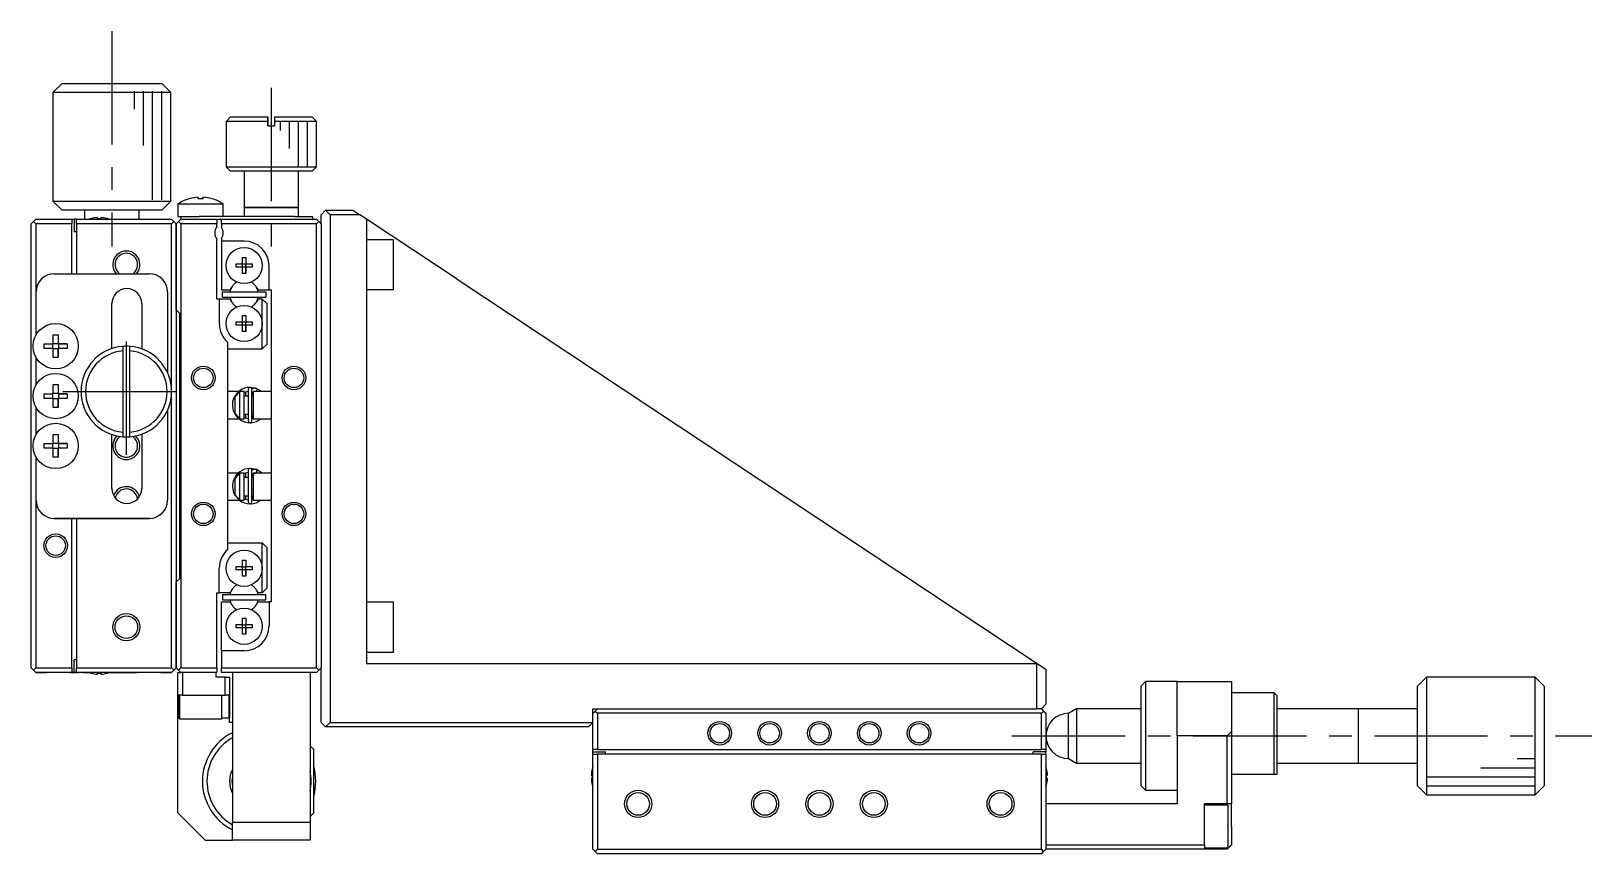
# Model space of a CAD drawing. Extents: x -323 to 349, y 90 to 610.
# Drawn here: x -322.8 to -150.6, y 324.2 to 415 of the extents above; entities that cross this region are included whole.
import ezdxf

# ---------------------------------------------------------------- set-up
doc = ezdxf.new("R2010")
doc.units = 0
doc.header["$LTSCALE"] = 10
doc.linetypes.add('CENTER', pattern=[2, 1.25, -0.25, 0.25, -0.25])
doc.layers.get('0').update_dxf_attribs({"linetype": 'CONTINUOUS'})
doc.layers.add('CENTER', color=1, linetype='CENTER')

msp = doc.modelspace()

# ---------------------------------------------------------------- linework, layer by layer
at = {"color": 7, "linetype": 'CONTINUOUS'}
for p, q in [((-319.427774, 409.235579), (-320.427774, 408.235579)), ((-313.868906, 408.235579), (-320.427774, 408.235579)), ((-320.427774, 408.235579), (-320.427774, 396.235579)), ((-319.427774, 409.235579), (-313.877963, 409.235579)), ((-313.877963, 409.235579), (-308.427774, 409.235579)), ((-307.427774, 408.235579), (-313.868906, 408.235579)), ((-307.427774, 408.235579), (-308.427774, 409.235579)), ((-307.427774, 396.235579), (-307.427774, 408.235579)), ((-300.827774, 405.535579), (-301.327774, 405.035579)), ((-296.727774, 405.035579), (-301.327774, 405.035579)), ((-301.327774, 405.035579), (-301.327774, 400.035579)), ((-300.827774, 405.535579), (-296.727774, 405.535579)), ((-296.727774, 405.535579), (-296.727774, 405.035579)), ((-296.727774, 405.035579), (-296.727774, 405.535579)), ((-296.727774, 404.535579), (-296.727774, 405.035579)), ((-296.727774, 405.035579), (-296.727774, 404.535579)), ((-295.927774, 405.535579), (-291.827774, 405.535579)), ((-295.927774, 405.035579), (-295.927774, 405.535579)), ((-291.327774, 405.035579), (-295.927774, 405.035579)), ((-295.927774, 404.535579), (-295.927774, 405.035579)), ((-291.327774, 405.035579), (-291.827774, 405.535579)), ((-291.327774, 400.035579), (-291.327774, 405.035579)), ((-296.727774, 404.535579), (-295.927774, 404.535579)), ((-301.327774, 400.035579), (-296.327774, 400.035579)), ((-301.327774, 400.035579), (-300.827774, 399.535579)), ((-296.327774, 400.035579), (-291.327774, 400.035579)), ((-291.827774, 399.535579), (-291.327774, 400.035579)), ((-296.327774, 399.535579), (-300.827774, 399.535579)), ((-299.327774, 399.535579), (-299.327774, 395.535579)), ((-291.827774, 399.535579), (-296.327774, 399.535579)), ((-293.327774, 395.535579), (-293.327774, 399.535579)), ((-320.427774, 396.235579), (-307.427774, 396.235579)), ((-320.427774, 396.235579), (-319.427774, 395.235579)), ((-308.427774, 395.235579), (-307.427774, 396.235579)), ((-305.386363, 396.49816), (-305.389707, 396.505015)), ((-304.387774, 396.49816), (-304.387774, 396.670532)), ((-303.867774, 396.49816), (-304.387774, 396.49816)), ((-303.867774, 396.670532), (-303.867774, 396.49816)), ((-302.865841, 396.505015), (-302.869184, 396.49816)), ((-316.927774, 395.235579), (-319.427774, 395.235579)), ((-308.427774, 395.235579), (-319.427774, 395.235579)), ((-313.977585, 395.235579), (-316.927774, 395.235579)), ((-310.927774, 395.235579), (-316.927774, 395.235579)), ((-316.927774, 395.235579), (-316.927774, 394.235579)), ((-310.927774, 395.235579), (-313.977585, 395.235579)), ((-308.427774, 395.235579), (-310.927774, 395.235579)), ((-310.927774, 394.235579), (-310.927774, 395.235579)), ((-306.627774, 395.927237), (-301.627774, 395.927237)), ((-306.627774, 395.927237), (-306.627774, 394.535579)), ((-306.627774, 394.535579), (-306.277774, 394.535579)), ((-306.277774, 394.235579), (-306.277774, 394.535579)), ((-306.277774, 394.535579), (-304.277774, 394.535579)), ((-303.052774, 394.535579), (-304.277774, 394.535579)), ((-293.777774, 394.535579), (-303.052774, 394.535579)), ((-301.627774, 394.535579), (-301.627774, 395.927237)), ((-296.327774, 395.535579), (-299.327774, 395.535579)), ((-299.327774, 395.535579), (-296.327774, 395.535579)), ((-299.327774, 395.535579), (-299.327774, 394.535579)), ((-293.327774, 395.535579), (-296.327774, 395.535579)), ((-296.327774, 395.535579), (-293.327774, 395.535579)), ((-293.777774, 394.535579), (-291.777774, 394.535579)), ((-293.327774, 394.535579), (-293.327774, 395.535579)), ((-291.777774, 394.535579), (-291.777774, 394.235579)), ((-290.327774, 395.235579), (-290.827774, 394.735579)), ((-290.827774, 393.735579), (-290.827774, 394.735579)), ((-289.827774, 394.735579), (-290.327774, 395.235579)), ((-290.327774, 395.235579), (-287.327774, 395.235579)), ((-286.572356, 394.735579), (-289.827774, 394.735579)), ((-289.827774, 394.735579), (-289.827774, 338.735579)), ((-287.327774, 395.235579), (-286.572356, 394.735579)), ((-285.827774, 394.242751), (-286.572356, 394.735579)), ((-322.827774, 393.735579), (-322.577774, 393.985579)), ((-322.827774, 344.735579), (-322.827774, 393.735579)), ((-322.577774, 393.985579), (-322.327774, 394.235579)), ((-322.327774, 393.735579), (-322.577774, 393.985579)), ((-322.327774, 394.235579), (-318.327774, 394.235579)), ((-322.327774, 393.735579), (-322.327774, 381.423014)), ((-318.327774, 393.735579), (-322.327774, 393.735579)), ((-318.327774, 394.235579), (-318.327774, 393.735579)), ((-318.327774, 394.235579), (-318.077774, 394.235579)), ((-318.327774, 388.235579), (-318.327774, 393.735579)), ((-318.077774, 394.235579), (-318.077774, 392.835579)), ((-317.827774, 394.235579), (-318.077774, 394.235579)), ((-317.827774, 392.835579), (-318.077774, 392.835579)), ((-317.827774, 394.235579), (-307.327774, 394.235579)), ((-317.827774, 393.735579), (-317.827774, 394.235579)), ((-307.327774, 393.735579), (-317.827774, 393.735579)), ((-317.827774, 393.735579), (-317.827774, 388.235579)), ((-316.214135, 394.305101), (-316.21639, 394.309723)), ((-315.507774, 394.305101), (-315.507774, 394.425438)), ((-315.147774, 394.305101), (-315.507774, 394.305101)), ((-315.147774, 394.425438), (-315.147774, 394.305101)), ((-314.439158, 394.309723), (-314.441412, 394.305101)), ((-307.327774, 394.235579), (-307.077774, 393.985579)), ((-307.077774, 393.985579), (-307.327774, 393.735579)), ((-307.327774, 375.235579), (-307.327774, 393.735579)), ((-307.077774, 393.985579), (-306.827774, 393.735579)), ((-306.577774, 393.985579), (-306.827774, 393.735579)), ((-306.827774, 384.235579), (-306.827774, 393.735579)), ((-306.827774, 393.735579), (-306.827774, 384.235579)), ((-306.577774, 393.985579), (-306.327774, 394.235579)), ((-306.327774, 393.735579), (-306.577774, 393.985579)), ((-306.327774, 394.235579), (-302.327774, 394.235579)), ((-306.327774, 393.735579), (-306.327774, 344.735579)), ((-302.327774, 393.735579), (-306.327774, 393.735579)), ((-302.327774, 394.235579), (-301.827774, 394.235579)), ((-302.327774, 394.235579), (-302.327774, 393.735579)), ((-302.327774, 393.397017), (-302.327774, 393.735579)), ((-301.827774, 394.235579), (-291.327774, 394.235579)), ((-301.827774, 393.735579), (-301.827774, 394.235579)), ((-291.327774, 393.735579), (-301.827774, 393.735579)), ((-301.827774, 393.735579), (-301.827774, 393.335579)), ((-291.327774, 394.235579), (-291.077774, 393.985579)), ((-291.077774, 393.985579), (-291.327774, 393.735579)), ((-291.327774, 344.735579), (-291.327774, 393.735579)), ((-290.827774, 393.735579), (-291.077774, 393.985579)), ((-290.827774, 393.735579), (-290.827774, 344.735579)), ((-285.827774, 394.242751), (-285.827774, 345.235579)), ((-275.827774, 387.623895), (-285.827774, 394.242751)), ((-302.327774, 385.435579), (-302.327774, 392.074142)), ((-301.827774, 392.135579), (-301.827774, 391.835579)), ((-299.327774, 391.835579), (-301.827774, 391.835579)), ((-301.827774, 391.835579), (-301.827774, 386.435579)), ((-282.827774, 391.985579), (-285.827774, 391.985579)), ((-282.827774, 386.485579), (-282.827774, 391.985579)), ((-300.214135, 389.315579), (-299.507774, 389.315579)), ((-300.214135, 388.955579), (-300.214135, 389.315579)), ((-299.507774, 390.021941), (-299.147774, 390.021941)), ((-299.507774, 389.315579), (-299.507774, 390.021941)), ((-299.497402, 389.305207), (-299.507774, 389.315579)), ((-299.497402, 388.965951), (-299.497402, 389.305207)), ((-299.497402, 389.305207), (-299.158146, 389.305207)), ((-299.158146, 389.305207), (-299.147774, 389.315579)), ((-299.158146, 389.305207), (-299.158146, 388.965951)), ((-299.147774, 390.021941), (-299.147774, 389.315579)), ((-299.147774, 390.021941), (-299.147774, 389.315579)), ((-299.147774, 389.315579), (-298.441412, 389.315579)), ((-298.441412, 389.315579), (-298.441412, 388.955579)), ((-320.277774, 388.235579), (-309.777774, 388.235579)), ((-299.507774, 388.955579), (-300.214135, 388.955579)), ((-299.497402, 388.965951), (-299.507774, 388.955579)), ((-299.507774, 388.249218), (-299.507774, 388.955579)), ((-299.147774, 388.249218), (-299.507774, 388.249218)), ((-299.158146, 388.965951), (-299.497402, 388.965951)), ((-299.158146, 388.965951), (-299.147774, 388.955579)), ((-299.147774, 388.955579), (-299.147774, 388.249218)), ((-298.441412, 388.955579), (-299.147774, 388.955579)), ((-299.147774, 388.249218), (-299.147774, 388.955579)), ((-296.577774, 386.435579), (-296.577774, 389.085579)), ((-275.827774, 387.623895), (-211.786014, 345.235579)), ((-322.277774, 381.511314), (-322.277774, 386.235579)), ((-307.777774, 386.235579), (-307.777774, 377.308621)), ((-301.827774, 386.435579), (-300.872186, 386.435579)), ((-301.727774, 385.635579), (-301.727774, 386.235579)), ((-301.727774, 386.235579), (-296.927774, 386.235579)), ((-300.872186, 386.435579), (-300.702589, 386.729329)), ((-297.952958, 386.729329), (-297.783362, 386.435579)), ((-297.783362, 386.435579), (-296.577774, 386.435579)), ((-296.927774, 386.235579), (-296.927774, 385.635579)), ((-296.577774, 386.435579), (-296.327774, 386.435579)), ((-296.327774, 386.435579), (-296.327774, 384.235579)), ((-285.827774, 386.485579), (-282.827774, 386.485579)), ((-313.927774, 379.972667), (-313.927774, 384.935579)), ((-310.627774, 384.935579), (-310.627774, 379.937707)), ((-306.827774, 384.235579), (-306.477774, 383.885579)), ((-306.827774, 384.235579), (-306.827774, 354.235579)), ((-302.077774, 385.435579), (-302.327774, 385.435579)), ((-302.077774, 385.435579), (-302.077774, 382.735579)), ((-300.872186, 385.435579), (-302.077774, 385.435579)), ((-301.727774, 385.635579), (-296.927774, 385.635579)), ((-300.702589, 385.141829), (-300.872186, 385.435579)), ((-297.783362, 385.435579), (-297.952958, 385.141829)), ((-297.327774, 385.435579), (-297.783362, 385.435579)), ((-297.327774, 382.735579), (-297.327774, 385.435579)), ((-297.327774, 385.435579), (-296.827774, 384.935579)), ((-296.827774, 384.935579), (-296.827774, 380.435579)), ((-296.327774, 384.235579), (-296.327774, 352.035579)), ((-306.477774, 383.885579), (-306.477774, 354.585579)), ((-300.214135, 382.915579), (-299.507774, 382.915579)), ((-300.214135, 382.555579), (-300.214135, 382.915579)), ((-299.507774, 382.555579), (-300.214135, 382.555579)), ((-299.507774, 383.621941), (-299.147774, 383.621941)), ((-299.507774, 382.915579), (-299.507774, 383.621941)), ((-299.497402, 382.905207), (-299.507774, 382.915579)), ((-299.497402, 382.565951), (-299.507774, 382.555579)), ((-299.507774, 381.849218), (-299.507774, 382.555579)), ((-299.497402, 382.565951), (-299.497402, 382.905207)), ((-299.497402, 382.905207), (-299.158146, 382.905207)), ((-299.158146, 382.565951), (-299.497402, 382.565951)), ((-299.158146, 382.905207), (-299.147774, 382.915579)), ((-299.158146, 382.905207), (-299.158146, 382.565951)), ((-299.158146, 382.565951), (-299.147774, 382.555579)), ((-299.147774, 383.621941), (-299.147774, 382.915579)), ((-299.147774, 383.621941), (-299.147774, 382.915579)), ((-299.147774, 382.915579), (-298.441412, 382.915579)), ((-299.147774, 382.555579), (-299.147774, 381.849218)), ((-298.441412, 382.555579), (-299.147774, 382.555579)), ((-299.147774, 381.849218), (-299.147774, 382.555579)), ((-298.441412, 382.915579), (-298.441412, 382.555579)), ((-297.327774, 379.935579), (-297.327774, 382.735579)), ((-320.387774, 381.494169), (-319.867774, 381.494169)), ((-320.387774, 380.495579), (-320.387774, 381.494169)), ((-319.867774, 381.494169), (-319.867774, 380.495579)), ((-319.867774, 381.494169), (-319.867774, 380.536954)), ((-299.147774, 381.849218), (-299.507774, 381.849218)), ((-322.327774, 379.048145), (-322.327774, 375.923014)), ((-322.277774, 376.011314), (-322.277774, 378.959844)), ((-321.386363, 380.495579), (-320.387774, 380.495579)), ((-321.386363, 379.975579), (-321.386363, 380.495579)), ((-321.386363, 380.495579), (-320.429149, 380.495579)), ((-320.387774, 379.975579), (-321.386363, 379.975579)), ((-320.429149, 380.495579), (-320.387774, 380.495579)), ((-320.429149, 379.975579), (-320.429149, 380.495579)), ((-320.387774, 380.536954), (-319.867774, 380.536954)), ((-320.387774, 378.97699), (-320.387774, 379.975579)), ((-319.867774, 379.934204), (-320.387774, 379.934204)), ((-319.867774, 378.97699), (-320.387774, 378.97699)), ((-319.867774, 380.536954), (-319.867774, 380.495579)), ((-319.867774, 380.495579), (-318.869184, 380.495579)), ((-319.867774, 380.495579), (-319.826399, 380.495579)), ((-319.867774, 379.975579), (-319.867774, 378.97699)), ((-318.869184, 379.975579), (-319.867774, 379.975579)), ((-319.867774, 379.975579), (-319.867774, 379.934204)), ((-319.867774, 378.97699), (-319.867774, 379.934204)), ((-318.869184, 380.495579), (-319.826399, 380.495579)), ((-319.826399, 380.495579), (-319.826399, 379.975579)), ((-318.869184, 380.495579), (-318.869184, 379.975579)), ((-312.727774, 380.219554), (-312.727774, 379.717766)), ((-312.727774, 379.717766), (-312.727774, 370.753392)), ((-311.927774, 379.717766), (-311.927774, 380.219554)), ((-311.927774, 370.251605), (-311.927774, 380.219554)), ((-311.927774, 370.753392), (-311.927774, 379.717766)), ((-301.127774, 357.814642), (-301.127774, 380.656517)), ((-301.127774, 379.935579), (-297.327774, 379.935579)), ((-296.827774, 380.435579), (-297.327774, 379.935579)), ((-320.387774, 375.994169), (-319.867774, 375.994169)), ((-320.387774, 374.995579), (-320.387774, 375.994169)), ((-319.867774, 375.994169), (-319.867774, 374.995579)), ((-319.867774, 375.994169), (-319.867774, 375.036954)), ((-297.960626, 375.556715), (-298.648288, 375.692306)), ((-298.476305, 375.525464), (-298.478063, 375.524628)), ((-298.444715, 375.539481), (-298.476305, 375.525464)), ((-298.412478, 375.5519), (-298.444715, 375.539481)), ((-298.379673, 375.562692), (-298.412478, 375.5519)), ((-298.346379, 375.571831), (-298.379673, 375.562692)), ((-298.312678, 375.579294), (-298.346379, 375.571831)), ((-298.278654, 375.585064), (-298.312678, 375.579294)), ((-298.244388, 375.589127), (-298.278654, 375.585064)), ((-298.209965, 375.591473), (-298.244388, 375.589127)), ((-298.175468, 375.592096), (-298.209965, 375.591473)), ((-298.140983, 375.590995), (-298.175468, 375.592096)), ((-298.106593, 375.588172), (-298.140983, 375.590995)), ((-298.072382, 375.583633), (-298.106593, 375.588172)), ((-298.038435, 375.577389), (-298.072382, 375.583633)), ((-298.004833, 375.569455), (-298.038435, 375.577389)), ((-297.971661, 375.559849), (-298.004833, 375.569455)), ((-297.899946, 375.531668), (-298.003968, 375.235561)), ((-297.939, 375.548596), (-297.971661, 375.559849)), ((-297.908609, 375.536442), (-297.939, 375.548596)), ((-297.909942, 375.536724), (-297.90795, 375.536068)), ((-297.421975, 375.235614), (-297.90905, 375.535591)), ((-297.907004, 375.507835), (-297.908692, 375.499365)), ((-297.90795, 375.536068), (-297.906471, 375.534223)), ((-297.905837, 375.515299), (-297.907004, 375.507835)), ((-297.906471, 375.534223), (-297.905516, 375.5312)), ((-297.905198, 375.521707), (-297.905837, 375.515299)), ((-297.905516, 375.5312), (-297.905091, 375.527019)), ((-297.905091, 375.527019), (-297.905198, 375.521707)), ((-321.386363, 374.995579), (-320.387774, 374.995579)), ((-321.386363, 374.475579), (-321.386363, 374.995579)), ((-321.386363, 374.995579), (-320.429149, 374.995579)), ((-320.387774, 374.475579), (-321.386363, 374.475579)), ((-320.429149, 374.995579), (-320.387774, 374.995579)), ((-320.429149, 374.475579), (-320.429149, 374.995579)), ((-320.387774, 375.036954), (-319.867774, 375.036954)), ((-320.387774, 373.47699), (-320.387774, 374.475579)), ((-319.867774, 374.434204), (-320.387774, 374.434204)), ((-319.867774, 375.036954), (-319.867774, 374.995579)), ((-319.867774, 374.995579), (-318.869184, 374.995579)), ((-319.867774, 374.995579), (-319.826399, 374.995579)), ((-319.867774, 374.475579), (-319.867774, 373.47699)), ((-318.869184, 374.475579), (-319.867774, 374.475579)), ((-319.867774, 374.475579), (-319.867774, 374.434204)), ((-319.867774, 373.47699), (-319.867774, 374.434204)), ((-318.869184, 374.995579), (-319.826399, 374.995579)), ((-319.826399, 374.995579), (-319.826399, 374.475579)), ((-318.869184, 374.995579), (-318.869184, 374.475579)), ((-307.327774, 344.735579), (-307.327774, 375.235579)), ((-299.929398, 375.235579), (-301.127774, 375.235579)), ((-300.327774, 374.652094), (-299.827774, 375.181263)), ((-300.327774, 372.819064), (-300.327774, 374.652094)), ((-299.92824, 375.235579), (-299.928404, 375.235579)), ((-299.827774, 375.235579), (-299.827774, 375.181263)), ((-299.327774, 375.235579), (-299.827774, 375.235579)), ((-299.827774, 375.181263), (-299.827774, 372.289896)), ((-299.327784, 375.150505), (-298.875651, 375.281607)), ((-299.327774, 372.235579), (-299.327774, 375.235579)), ((-298.875623, 374.735579), (-299.327774, 374.735579)), ((-299.127774, 374.735579), (-299.127774, 375.235579)), ((-298.875623, 375.493626), (-298.875623, 371.993626)), ((-298.475623, 371.993626), (-298.475623, 375.493626)), ((-298.475623, 374.892015), (-298.327806, 375.151941)), ((-298.327774, 374.735579), (-298.475623, 374.735579)), ((-298.327774, 375.235579), (-298.327774, 372.235579)), ((-296.327774, 375.235579), (-298.327774, 375.235579)), ((-298.008173, 375.247403), (-298.014498, 375.235579)), ((-298.001712, 375.259909), (-298.008173, 375.247403)), ((-297.995157, 375.273015), (-298.001712, 375.259909)), ((-297.988551, 375.286636), (-297.995157, 375.273015)), ((-297.981936, 375.300685), (-297.988551, 375.286636)), ((-297.975356, 375.31507), (-297.981936, 375.300685)), ((-297.968853, 375.329698), (-297.975356, 375.31507)), ((-297.962469, 375.344474), (-297.968853, 375.329698)), ((-297.956246, 375.359303), (-297.962469, 375.344474)), ((-297.950224, 375.374087), (-297.956246, 375.359303)), ((-297.944441, 375.388732), (-297.950224, 375.374087)), ((-297.938937, 375.403143), (-297.944441, 375.388732)), ((-297.933745, 375.417226), (-297.938937, 375.403143)), ((-297.9289, 375.430889), (-297.933745, 375.417226)), ((-297.924434, 375.444044), (-297.9289, 375.430889)), ((-297.920374, 375.456607), (-297.924434, 375.444044)), ((-297.916748, 375.468495), (-297.920374, 375.456607)), ((-297.913579, 375.479631), (-297.916748, 375.468495)), ((-297.910888, 375.489943), (-297.913579, 375.479631)), ((-297.908692, 375.499365), (-297.910888, 375.489943)), ((-322.327774, 373.548145), (-322.327774, 370.423014)), ((-322.277774, 370.511314), (-322.277774, 373.459844)), ((-319.867774, 373.47699), (-320.387774, 373.47699)), ((-307.777774, 373.162538), (-307.777774, 363.235579)), ((-301.127774, 372.235579), (-299.910252, 372.235579)), ((-299.827774, 372.289896), (-300.327774, 372.819064)), ((-299.90979, 372.235579), (-299.909684, 372.235579)), ((-299.909156, 372.235579), (-299.909036, 372.235579)), ((-299.827774, 372.289896), (-299.827774, 372.235579)), ((-299.827774, 372.235579), (-299.327774, 372.235579)), ((-298.875625, 372.205945), (-299.327842, 372.336477)), ((-299.327774, 372.735579), (-298.875623, 372.735579)), ((-299.127774, 372.260103), (-299.127774, 372.735579)), ((-298.475623, 372.735579), (-298.327774, 372.735579)), ((-298.327813, 372.335315), (-298.475623, 372.595237)), ((-298.327564, 372.232395), (-298.475621, 372.205627)), ((-298.327774, 372.235579), (-296.327774, 372.235579)), ((-298.314539, 372.235471), (-298.327564, 372.232395)), ((-320.387774, 370.494169), (-319.867774, 370.494169)), ((-320.387774, 369.495579), (-320.387774, 370.494169)), ((-319.867774, 370.494169), (-319.867774, 369.495579)), ((-319.867774, 370.494169), (-319.867774, 369.536954)), ((-313.927774, 364.535579), (-313.927774, 370.498492)), ((-312.727774, 370.753392), (-312.727774, 370.251605)), ((-311.927774, 370.251605), (-311.927774, 370.753392)), ((-310.627774, 370.533452), (-310.627774, 364.535579)), ((-298.653647, 371.794853), (-298.552858, 371.798492)), ((-297.967567, 371.928713), (-297.96643, 371.929082)), ((-297.96643, 371.929082), (-297.965408, 371.929416)), ((-297.965408, 371.929416), (-297.964123, 371.929838)), ((-297.964123, 371.929838), (-297.962453, 371.930391)), ((-297.962453, 371.930391), (-297.960841, 371.930929)), ((-297.960841, 371.930929), (-297.957626, 371.932015)), ((-297.957626, 371.932015), (-297.955812, 371.932635)), ((-297.955812, 371.932635), (-297.952244, 371.933872)), ((-297.952244, 371.933872), (-297.908609, 371.95081)), ((-297.909942, 371.950528), (-297.910249, 371.95126)), ((-297.908609, 371.95081), (-297.909942, 371.950528)), ((-297.908852, 371.951746), (-297.855922, 371.975348)), ((-321.386363, 369.495579), (-320.387774, 369.495579)), ((-321.386363, 368.975579), (-321.386363, 369.495579)), ((-321.386363, 369.495579), (-320.429149, 369.495579)), ((-320.387774, 368.975579), (-321.386363, 368.975579)), ((-320.429149, 369.495579), (-320.387774, 369.495579)), ((-320.429149, 368.975579), (-320.429149, 369.495579)), ((-320.387774, 369.536954), (-319.867774, 369.536954)), ((-320.387774, 367.97699), (-320.387774, 368.975579)), ((-319.867774, 368.934204), (-320.387774, 368.934204)), ((-319.867774, 369.536954), (-319.867774, 369.495579)), ((-319.867774, 369.495579), (-318.869184, 369.495579)), ((-319.867774, 369.495579), (-319.826399, 369.495579)), ((-319.867774, 368.975579), (-319.867774, 367.97699)), ((-318.869184, 368.975579), (-319.867774, 368.975579)), ((-319.867774, 368.975579), (-319.867774, 368.934204)), ((-319.867774, 367.97699), (-319.867774, 368.934204)), ((-318.869184, 369.495579), (-319.826399, 369.495579)), ((-319.826399, 369.495579), (-319.826399, 368.975579)), ((-318.869184, 369.495579), (-318.869184, 368.975579)), ((-322.327774, 368.048145), (-322.327774, 344.735579)), ((-322.277774, 363.235579), (-322.277774, 367.959844)), ((-319.867774, 367.97699), (-320.387774, 367.97699)), ((-299.98496, 366.235579), (-301.127774, 366.235579)), ((-300.327774, 365.652094), (-299.827774, 366.181263)), ((-300.327774, 363.819064), (-300.327774, 365.652094)), ((-299.984148, 366.235579), (-299.984322, 366.235579)), ((-299.983767, 366.235579), (-299.983871, 366.235579)), ((-299.827774, 366.235579), (-299.827774, 366.181263)), ((-299.327774, 366.235579), (-299.827774, 366.235579)), ((-299.827774, 366.181263), (-299.827774, 363.289896)), ((-299.327896, 366.203479), (-298.864912, 366.33965)), ((-299.327774, 363.235579), (-299.327774, 366.235579)), ((-298.864884, 365.735579), (-299.327774, 365.735579)), ((-299.127774, 366.235579), (-299.253786, 366.235579)), ((-299.127774, 365.735579), (-299.127774, 366.235579)), ((-298.864884, 366.551668), (-298.864884, 363.051668)), ((-297.896006, 366.592624), (-298.637549, 366.750349)), ((-298.465566, 366.583507), (-298.467324, 366.58267)), ((-298.433976, 366.597523), (-298.465566, 366.583507)), ((-298.464884, 363.051668), (-298.464884, 366.551668)), ((-298.464884, 365.950057), (-298.327819, 366.203364)), ((-298.327774, 365.735579), (-298.464884, 365.735579)), ((-298.401739, 366.609943), (-298.433976, 366.597523)), ((-298.368933, 366.620735), (-298.401739, 366.609943)), ((-298.335639, 366.629873), (-298.368933, 366.620735)), ((-298.301939, 366.637337), (-298.335639, 366.629873)), ((-298.327774, 366.235579), (-298.327774, 363.235579)), ((-296.327774, 366.235579), (-298.327774, 366.235579)), ((-298.267914, 366.643107), (-298.301939, 366.637337)), ((-298.233649, 366.64717), (-298.267914, 366.643107)), ((-298.260122, 366.235669), (-298.078755, 366.235611)), ((-298.199226, 366.649516), (-298.233649, 366.64717)), ((-298.164729, 366.650139), (-298.199226, 366.649516)), ((-298.130244, 366.649038), (-298.164729, 366.650139)), ((-298.095854, 366.646214), (-298.130244, 366.649038)), ((-298.061643, 366.641675), (-298.095854, 366.646214)), ((-298.027695, 366.635431), (-298.061643, 366.641675)), ((-298.036903, 366.240607), (-298.04108, 366.235579)), ((-298.032356, 366.246677), (-298.036903, 366.240607)), ((-298.027465, 366.253754), (-298.032356, 366.246677)), ((-297.889207, 366.589711), (-298.029054, 366.235559)), ((-297.994094, 366.627497), (-298.027695, 366.635431)), ((-298.022262, 366.261793), (-298.027465, 366.253754)), ((-298.016778, 366.270745), (-298.022262, 366.261793)), ((-298.011047, 366.280556), (-298.016778, 366.270745)), ((-298.005104, 366.291164), (-298.011047, 366.280556)), ((-297.998985, 366.302506), (-298.005104, 366.291164)), ((-297.992729, 366.31451), (-297.998985, 366.302506)), ((-297.960922, 366.617892), (-297.994094, 366.627497)), ((-297.986373, 366.327105), (-297.992729, 366.31451)), ((-297.979956, 366.340211), (-297.986373, 366.327105)), ((-297.973519, 366.35375), (-297.979956, 366.340211)), ((-297.967099, 366.367638), (-297.973519, 366.35375)), ((-297.960737, 366.381789), (-297.967099, 366.367638)), ((-297.928261, 366.606639), (-297.960922, 366.617892)), ((-297.954473, 366.396117), (-297.960737, 366.381789)), ((-297.948343, 366.410533), (-297.954473, 366.396117)), ((-297.942386, 366.42495), (-297.948343, 366.410533)), ((-297.936639, 366.439279), (-297.942386, 366.42495)), ((-297.931136, 366.453432), (-297.936639, 366.439279)), ((-297.925911, 366.467322), (-297.931136, 366.453432)), ((-297.89787, 366.594485), (-297.928261, 366.606639)), ((-297.920998, 366.480864), (-297.925911, 366.467322)), ((-297.916424, 366.493975), (-297.920998, 366.480864)), ((-297.91222, 366.506574), (-297.916424, 366.493975)), ((-297.90841, 366.518583), (-297.91222, 366.506574)), ((-297.905018, 366.529931), (-297.90841, 366.518583)), ((-297.902065, 366.540545), (-297.905018, 366.529931)), ((-297.899568, 366.550363), (-297.902065, 366.540545)), ((-297.897544, 366.559322), (-297.899568, 366.550363)), ((-297.899203, 366.594766), (-297.897258, 366.594144)), ((-297.345182, 366.23563), (-297.898311, 366.593633)), ((-297.896004, 366.567369), (-297.897544, 366.559322)), ((-297.897258, 366.594144), (-297.895798, 366.592395)), ((-297.894959, 366.574454), (-297.896004, 366.567369)), ((-297.895798, 366.592395), (-297.894835, 366.589531)), ((-297.894413, 366.580533), (-297.894959, 366.574454)), ((-297.894835, 366.589531), (-297.894372, 366.585569)), ((-297.894372, 366.585569), (-297.894413, 366.580533)), ((-300.343905, 363.812169), (-299.82377, 363.235072)), ((-299.827774, 363.289896), (-300.327774, 363.819064)), ((-299.327774, 363.735579), (-298.864884, 363.735579)), ((-299.127774, 363.321584), (-299.127774, 363.735579)), ((-298.464884, 363.735579), (-298.327774, 363.735579)), ((-298.327801, 363.399961), (-298.464884, 363.653279)), ((-301.127774, 363.235579), (-299.827774, 363.235579)), ((-299.827774, 363.289896), (-299.827774, 363.235579)), ((-299.827774, 363.235579), (-299.327774, 363.235579)), ((-298.864886, 363.263988), (-299.327826, 363.399545)), ((-298.642907, 362.852896), (-298.542119, 362.856534)), ((-298.327694, 363.287961), (-298.464882, 363.26367)), ((-298.327774, 363.235579), (-296.327774, 363.235579)), ((-297.956828, 362.986756), (-297.955691, 362.987125)), ((-297.955691, 362.987125), (-297.954669, 362.987459)), ((-297.954669, 362.987459), (-297.953384, 362.987881)), ((-297.953384, 362.987881), (-297.951714, 362.988433)), ((-297.951714, 362.988433), (-297.950101, 362.988971)), ((-297.950101, 362.988971), (-297.946887, 362.990057)), ((-297.946887, 362.990057), (-297.945073, 362.990678)), ((-297.945073, 362.990678), (-297.941505, 362.991915)), ((-297.941505, 362.991915), (-297.89787, 363.008852)), ((-297.899203, 363.008571), (-297.89951, 363.009302)), ((-297.89787, 363.008852), (-297.899203, 363.008571)), ((-297.898112, 363.009788), (-297.845182, 363.033391)), ((-309.777774, 361.235579), (-320.277774, 361.235579)), ((-320.277774, 361.235579), (-318.327774, 361.235579)), ((-318.327774, 361.235579), (-317.827774, 361.235579)), ((-318.327774, 344.735579), (-318.327774, 361.235579)), ((-317.827774, 361.235579), (-309.777774, 361.235579)), ((-317.827774, 361.235579), (-317.827774, 344.735579)), ((-301.127774, 358.535579), (-297.327774, 358.535579)), ((-297.327774, 355.735579), (-297.327774, 358.535579)), ((-297.327774, 358.535579), (-296.827774, 358.035579)), ((-299.507774, 356.621941), (-299.147774, 356.621941)), ((-299.507774, 355.915579), (-299.507774, 356.621941)), ((-299.147774, 356.621941), (-299.147774, 355.915579)), ((-299.147774, 356.621941), (-299.147774, 355.915579)), ((-296.827774, 358.035579), (-296.827774, 353.535579)), ((-302.077774, 353.035579), (-302.077774, 355.735579)), ((-300.214135, 355.915579), (-299.507774, 355.915579)), ((-300.214135, 355.555579), (-300.214135, 355.915579)), ((-299.507774, 355.555579), (-300.214135, 355.555579)), ((-299.497402, 355.905207), (-299.507774, 355.915579)), ((-299.497402, 355.565951), (-299.507774, 355.555579)), ((-299.507774, 354.849218), (-299.507774, 355.555579)), ((-299.147774, 354.849218), (-299.507774, 354.849218)), ((-299.497402, 355.565951), (-299.497402, 355.905207)), ((-299.497402, 355.905207), (-299.158146, 355.905207)), ((-299.158146, 355.565951), (-299.497402, 355.565951)), ((-299.158146, 355.905207), (-299.147774, 355.915579)), ((-299.158146, 355.905207), (-299.158146, 355.565951)), ((-299.158146, 355.565951), (-299.147774, 355.555579)), ((-299.147774, 355.915579), (-298.441412, 355.915579)), ((-299.147774, 355.555579), (-299.147774, 354.849218)), ((-298.441412, 355.555579), (-299.147774, 355.555579)), ((-299.147774, 354.849218), (-299.147774, 355.555579)), ((-298.441412, 355.915579), (-298.441412, 355.555579)), ((-297.327774, 353.035579), (-297.327774, 355.735579)), ((-306.477774, 354.585579), (-306.827774, 354.235579)), ((-306.827774, 344.735579), (-306.827774, 354.235579)), ((-306.827774, 354.235579), (-306.827774, 344.735579)), ((-300.702589, 353.329329), (-300.872186, 353.035579)), ((-297.783362, 353.035579), (-297.952958, 353.329329)), ((-296.827774, 353.535579), (-297.327774, 353.035579)), ((-302.327774, 353.035579), (-302.077774, 353.035579)), ((-302.327774, 344.735579), (-302.327774, 353.035579)), ((-300.872186, 353.035579), (-302.077774, 353.035579)), ((-301.827774, 352.035579), (-300.872186, 352.035579)), ((-301.827774, 346.635579), (-301.827774, 352.035579)), ((-301.727774, 352.835579), (-296.927774, 352.835579)), ((-301.727774, 352.835579), (-301.727774, 352.235579)), ((-301.727774, 352.235579), (-296.927774, 352.235579)), ((-300.872186, 352.035579), (-300.702589, 351.741829)), ((-297.952958, 351.741829), (-297.783362, 352.035579)), ((-297.327774, 353.035579), (-297.783362, 353.035579)), ((-297.783362, 352.035579), (-296.577774, 352.035579)), ((-296.927774, 352.235579), (-296.927774, 352.835579)), ((-296.577774, 352.035579), (-296.577774, 349.385579)), ((-296.327774, 352.035579), (-296.577774, 352.035579)), ((-282.827774, 351.985579), (-285.827774, 351.985579)), ((-282.827774, 346.485579), (-282.827774, 351.985579)), ((-299.507774, 350.221941), (-299.147774, 350.221941)), ((-299.507774, 349.515579), (-299.507774, 350.221941)), ((-299.147774, 350.221941), (-299.147774, 349.515579)), ((-299.147774, 350.221941), (-299.147774, 349.515579)), ((-300.214135, 349.515579), (-299.507774, 349.515579)), ((-300.214135, 349.155579), (-300.214135, 349.515579)), ((-299.507774, 349.155579), (-300.214135, 349.155579)), ((-299.497402, 349.505207), (-299.507774, 349.515579)), ((-299.497402, 349.165951), (-299.507774, 349.155579)), ((-299.507774, 348.449218), (-299.507774, 349.155579)), ((-299.147774, 348.449218), (-299.507774, 348.449218)), ((-299.497402, 349.165951), (-299.497402, 349.505207)), ((-299.497402, 349.505207), (-299.158146, 349.505207)), ((-299.158146, 349.165951), (-299.497402, 349.165951)), ((-299.158146, 349.505207), (-299.147774, 349.515579)), ((-299.158146, 349.505207), (-299.158146, 349.165951)), ((-299.158146, 349.165951), (-299.147774, 349.155579)), ((-299.147774, 349.515579), (-298.441412, 349.515579)), ((-299.147774, 349.155579), (-299.147774, 348.449218)), ((-298.441412, 349.155579), (-299.147774, 349.155579)), ((-299.147774, 348.449218), (-299.147774, 349.155579)), ((-298.441412, 349.515579), (-298.441412, 349.155579)), ((-301.827774, 346.635579), (-301.827774, 344.735579)), ((-299.327774, 346.635579), (-301.827774, 346.635579)), ((-285.827774, 346.485579), (-282.827774, 346.485579)), ((-322.577774, 344.485579), (-322.827774, 344.735579)), ((-322.827774, 344.735579), (-322.577774, 344.485579)), ((-322.477774, 344.385579), (-322.827774, 344.735579)), ((-322.827774, 344.735579), (-322.477774, 344.385579)), ((-322.577774, 344.485579), (-322.327774, 344.735579)), ((-322.327774, 344.735579), (-318.327774, 344.735579)), ((-318.327774, 344.735579), (-318.327774, 344.235579)), ((-317.827774, 345.635579), (-318.077774, 345.635579)), ((-318.077774, 344.235579), (-318.077774, 345.635579)), ((-317.827774, 345.635579), (-318.077774, 345.635579)), ((-317.827774, 344.735579), (-307.327774, 344.735579)), ((-317.827774, 344.235579), (-317.827774, 344.735579)), ((-307.327774, 344.735579), (-307.077774, 344.485579)), ((-306.827774, 344.735579), (-307.077774, 344.485579)), ((-306.827774, 344.735579), (-307.077774, 344.485579)), ((-306.827774, 344.735579), (-306.577774, 344.485579)), ((-306.577774, 344.485579), (-306.327774, 344.735579)), ((-306.327774, 344.735579), (-302.327774, 344.735579)), ((-302.327774, 344.735579), (-302.327774, 344.235579)), ((-301.827774, 344.735579), (-291.327774, 344.735579)), ((-301.827774, 344.235579), (-301.827774, 344.735579)), ((-291.327774, 344.735579), (-291.077774, 344.485579)), ((-290.827774, 344.735579), (-291.077774, 344.485579)), ((-290.827774, 338.735579), (-290.827774, 344.735579)), ((-285.827774, 345.235579), (-257.077774, 345.235579)), ((-257.077774, 345.235579), (-254.577774, 345.235579)), ((-254.577774, 345.235579), (-217.077774, 345.235579)), ((-217.077774, 345.235579), (-214.577774, 345.235579)), ((-214.577774, 345.235579), (-211.827774, 345.235579)), ((-211.827774, 340.235579), (-211.827774, 345.235579)), ((-211.827774, 345.235579), (-211.786014, 345.235579)), ((-211.786014, 345.235579), (-210.827774, 344.601334)), ((-210.827774, 344.601334), (-210.827774, 340.735579)), ((-322.327774, 344.235579), (-322.577774, 344.485579)), ((-322.577774, 344.485579), (-322.327774, 344.235579)), ((-318.327774, 344.235579), (-322.327774, 344.235579)), ((-322.327774, 344.235579), (-321.127769, 344.235579)), ((-318.577774, 344.235579), (-318.327774, 344.235579)), ((-318.577774, 344.235579), (-318.327774, 344.235579)), ((-318.527779, 344.235579), (-318.327774, 344.235579)), ((-318.077774, 344.235579), (-318.327774, 344.235579)), ((-318.327774, 344.235579), (-318.077774, 344.235579)), ((-317.827774, 344.235579), (-318.077774, 344.235579)), ((-318.077774, 344.235579), (-317.827774, 344.235579)), ((-307.327774, 344.235579), (-317.827774, 344.235579)), ((-315.327774, 344.235579), (-317.827774, 344.235579)), ((-317.827774, 344.235579), (-317.627774, 344.235579)), ((-317.827774, 344.235579), (-317.627774, 344.235579)), ((-316.441327, 344.235579), (-317.127774, 344.235579)), ((-317.127774, 344.235579), (-316.441327, 344.235579)), ((-316.21639, 344.161435), (-316.214135, 344.166058)), ((-316.21639, 344.161435), (-316.214135, 344.166058)), ((-315.507774, 344.166058), (-315.147774, 344.166058)), ((-315.507774, 344.04572), (-315.507774, 344.166058)), ((-312.577774, 344.235579), (-315.327774, 344.235579)), ((-315.147774, 344.166058), (-315.147774, 344.04572)), ((-314.441412, 344.166058), (-314.439158, 344.161435)), ((-314.441412, 344.166058), (-314.439158, 344.161435)), ((-314.214221, 344.235579), (-312.577774, 344.235579)), ((-314.214221, 344.235579), (-312.577774, 344.235579)), ((-312.327774, 344.235579), (-312.577774, 344.235579)), ((-312.577774, 344.235579), (-312.327774, 344.235579)), ((-312.577774, 344.235579), (-311.127769, 344.235579)), ((-308.527779, 344.235579), (-307.327774, 344.235579)), ((-307.077774, 344.485579), (-307.327774, 344.235579)), ((-307.327774, 344.235579), (-307.077774, 344.485579)), ((-306.627774, 341.735579), (-306.627774, 344.235579)), ((-306.627774, 344.235579), (-306.327774, 344.235579)), ((-306.327774, 344.235579), (-306.577774, 344.485579)), ((-302.327774, 344.235579), (-306.327774, 344.235579)), ((-306.127774, 344.235579), (-306.127774, 341.735579)), ((-302.427774, 343.735579), (-302.427774, 344.235579)), ((-301.427774, 343.735579), (-302.427774, 343.735579)), ((-291.327774, 344.235579), (-301.827774, 344.235579)), ((-301.427774, 341.735579), (-301.427774, 343.735579)), ((-301.427774, 343.735579), (-300.927774, 343.735579)), ((-300.927774, 343.735579), (-300.927774, 341.735579)), ((-300.627774, 344.235579), (-300.627774, 327.735579)), ((-292.027774, 344.235579), (-292.027774, 327.735579)), ((-291.077774, 344.485579), (-291.327774, 344.235579)), ((-199.827774, 343.235579), (-200.327774, 342.735579)), ((-199.827774, 343.235579), (-199.827774, 331.235579)), ((-196.327774, 343.235579), (-199.827774, 343.235579)), ((-196.327774, 337.235579), (-196.327774, 343.235579)), ((-196.327774, 343.235579), (-190.327774, 343.235579)), ((-190.327774, 343.235579), (-190.327774, 337.735579)), ((-168.827774, 343.735579), (-169.827774, 342.735579)), ((-168.827774, 343.735579), (-168.827774, 337.176712)), ((-156.827774, 343.735579), (-168.827774, 343.735579)), ((-156.827774, 330.735579), (-156.827774, 343.735579)), ((-155.827774, 342.735579), (-156.827774, 343.735579)), ((-306.127774, 341.735579), (-306.627774, 341.735579)), ((-306.627774, 339.235579), (-306.627774, 341.735579)), ((-306.558595, 341.735579), (-306.558595, 339.235579)), ((-306.477774, 341.735579), (-306.477774, 339.135579)), ((-306.127774, 341.735579), (-301.427774, 341.735579)), ((-301.777774, 339.135579), (-301.777774, 341.735579)), ((-300.927774, 341.735579), (-301.427774, 341.735579)), ((-300.968037, 339.235579), (-300.968037, 341.735579)), ((-300.927774, 341.735579), (-300.927774, 339.235579)), ((-200.327774, 331.735579), (-200.327774, 342.735579)), ((-185.627774, 341.985579), (-190.327774, 341.985579)), ((-185.627774, 332.985579), (-185.627774, 341.985579)), ((-185.327774, 341.685579), (-185.627774, 341.985579)), ((-185.327774, 341.685579), (-185.327774, 332.985579)), ((-169.827774, 337.185768), (-169.827774, 342.735579)), ((-155.827774, 342.735579), (-155.827774, 331.735579)), ((-260.827774, 340.235579), (-257.077774, 340.235579)), ((-260.827774, 338.735579), (-260.827774, 340.235579)), ((-260.827774, 339.735579), (-260.577774, 339.985579)), ((-260.577774, 339.985579), (-260.327774, 340.235579)), ((-260.577774, 339.985579), (-260.327774, 339.735579)), ((-211.327774, 339.735579), (-260.327774, 339.735579)), ((-260.327774, 339.735579), (-260.327774, 335.735579)), ((-257.077774, 340.235579), (-254.577774, 340.235579)), ((-254.577774, 340.235579), (-217.077774, 340.235579)), ((-217.077774, 340.235579), (-214.577774, 340.235579)), ((-214.577774, 340.235579), (-211.827774, 340.235579)), ((-211.327774, 340.235579), (-211.827774, 340.235579)), ((-211.327774, 340.235579), (-210.827774, 340.735579)), ((-211.327774, 340.235579), (-211.077774, 339.985579)), ((-211.327774, 339.735579), (-211.077774, 339.985579)), ((-211.327774, 335.735579), (-211.327774, 339.735579)), ((-211.077774, 339.985579), (-210.827774, 339.735579)), ((-210.827774, 339.735579), (-210.827774, 335.735579)), ((-207.894761, 339.985579), (-208.327774, 339.735579)), ((-208.327774, 337.212938), (-208.327774, 339.735579)), ((-207.461748, 340.235579), (-207.894761, 339.985579)), ((-207.461748, 340.235579), (-207.461748, 337.20841)), ((-200.327774, 340.235579), (-207.461748, 340.235579)), ((-176.327774, 340.235579), (-185.327774, 340.235579)), ((-176.327774, 340.235579), (-176.332774, 340.235579)), ((-176.327774, 337.308436), (-176.327774, 340.235584)), ((-176.322774, 340.235579), (-176.327774, 340.235579)), ((-169.827774, 340.235579), (-176.327774, 340.235579)), ((-306.558595, 339.235579), (-306.627774, 339.235579)), ((-306.627774, 328.735579), (-306.627774, 339.235579)), ((-306.558595, 339.235579), (-306.477774, 339.235579)), ((-306.477774, 339.135579), (-301.777774, 339.135579)), ((-301.777774, 339.235579), (-300.968037, 339.235579)), ((-300.927774, 339.235579), (-300.968037, 339.235579)), ((-300.927774, 338.735579), (-300.927774, 339.235579)), ((-300.627774, 338.735579), (-300.927774, 338.735579)), ((-290.827774, 338.735579), (-290.327774, 338.235579)), ((-290.327774, 338.235579), (-289.827774, 338.735579)), ((-261.327774, 338.235579), (-290.327774, 338.235579)), ((-289.827774, 338.735579), (-260.827774, 338.735579)), ((-260.827774, 338.735579), (-261.327774, 338.235579)), ((-260.827774, 335.735579), (-260.827774, 338.735579)), ((-190.827774, 337.235579), (-190.327774, 337.735579)), ((-190.327774, 337.735579), (-190.327774, 329.735579)), ((-291.627774, 335.735579), (-292.027774, 336.135579)), ((-208.327774, 334.735579), (-208.327774, 337.212938)), ((-207.461748, 337.20841), (-207.461748, 334.235579)), ((-196.327774, 337.235579), (-196.327774, 329.735579)), ((-190.827774, 337.235579), (-196.327774, 337.235579)), ((-190.827774, 329.735579), (-190.827774, 337.235579)), ((-176.327774, 337.235579), (-176.327774, 337.308436)), ((-176.327774, 337.10839), (-176.327774, 337.235579)), ((-176.327774, 334.235574), (-176.327774, 337.10839)), ((-169.827774, 331.735579), (-169.827774, 337.185768)), ((-168.827774, 337.176712), (-168.827774, 330.735579)), ((-291.627774, 328.735579), (-291.627774, 335.735579)), ((-260.327774, 335.735579), (-260.827774, 335.735579)), ((-260.827774, 335.485579), (-260.827774, 335.735579)), ((-260.827774, 335.485579), (-259.427774, 335.485579)), ((-260.827774, 335.235579), (-260.827774, 335.485579)), ((-260.827774, 324.735579), (-260.827774, 335.235579)), ((-260.827774, 335.235579), (-260.327774, 335.235579)), ((-260.327774, 335.735579), (-211.327774, 335.735579)), ((-260.327774, 335.235579), (-260.327774, 324.735579)), ((-211.327774, 335.235579), (-260.327774, 335.235579)), ((-259.427774, 335.235579), (-259.427774, 335.485579)), ((-212.227774, 335.235579), (-212.227774, 335.485579)), ((-210.827774, 335.485579), (-212.227774, 335.485579)), ((-210.827774, 335.735579), (-211.327774, 335.735579)), ((-211.327774, 324.735579), (-211.327774, 335.235579)), ((-211.327774, 335.235579), (-210.827774, 335.235579)), ((-210.827774, 335.735579), (-210.827774, 335.485579)), ((-210.827774, 335.235579), (-210.827774, 335.485579)), ((-210.827774, 335.235579), (-210.827774, 324.735579)), ((-208.327774, 334.735579), (-207.894761, 334.485579)), ((-207.894761, 334.485579), (-207.461748, 334.235579)), ((-207.461748, 334.235579), (-200.327774, 334.235579)), ((-185.327774, 334.235579), (-176.327774, 334.235579)), ((-176.332774, 334.235579), (-176.327774, 334.235579)), ((-176.327774, 334.235579), (-176.322774, 334.235579)), ((-176.327774, 334.235579), (-169.827774, 334.235579)), ((-261.017633, 332.915579), (-260.897295, 332.915579)), ((-260.897295, 332.555579), (-261.017633, 332.555579)), ((-260.901918, 333.624195), (-260.897295, 333.621941)), ((-260.897295, 332.915579), (-260.897295, 332.555579)), ((-210.758252, 333.621941), (-210.75363, 333.624195)), ((-210.758252, 332.915579), (-210.637915, 332.915579)), ((-210.758252, 332.555579), (-210.758252, 332.915579)), ((-210.637915, 332.555579), (-210.758252, 332.555579)), ((-185.627774, 332.985579), (-190.327774, 332.985579)), ((-185.327774, 332.985579), (-185.627774, 332.985579)), ((-260.897295, 331.849218), (-260.901918, 331.846963)), ((-210.75363, 331.846963), (-210.758252, 331.849218)), ((-200.327774, 331.735579), (-199.827774, 331.235579)), ((-199.827774, 331.235579), (-196.327774, 331.235579)), ((-169.827774, 331.735579), (-168.827774, 330.735579)), ((-168.827774, 330.735579), (-156.827774, 330.735579)), ((-156.827774, 330.735579), (-155.827774, 331.735579)), ((-196.327774, 329.735579), (-210.827774, 329.735579)), ((-190.827774, 329.735579), (-193.327774, 329.735579)), ((-193.327774, 325.235579), (-193.327774, 329.735579)), ((-190.727774, 329.585579), (-193.327774, 329.585579)), ((-190.327774, 329.735579), (-190.827774, 329.735579)), ((-190.727774, 324.885579), (-190.727774, 329.585579)), ((-190.327774, 327.235579), (-190.327774, 329.735579)), ((-306.627774, 328.735579), (-303.627774, 325.735579)), ((-300.627774, 327.735579), (-292.027774, 327.735579)), ((-300.627774, 325.735579), (-300.627774, 327.735579)), ((-292.027774, 328.335579), (-291.627774, 328.735579)), ((-292.027774, 327.735579), (-292.027774, 325.735579)), ((-303.627774, 325.735579), (-300.627774, 325.735579)), ((-292.027774, 325.735579), (-300.627774, 325.735579)), ((-190.327774, 327.235579), (-190.327774, 325.235579)), ((-260.577774, 324.485579), (-260.827774, 324.735579)), ((-260.327774, 324.735579), (-260.577774, 324.485579)), ((-260.577774, 324.485579), (-260.327774, 324.235579)), ((-260.327774, 324.735579), (-211.327774, 324.735579)), ((-211.327774, 324.235579), (-260.327774, 324.235579)), ((-211.077774, 324.485579), (-211.327774, 324.735579)), ((-211.327774, 324.235579), (-211.077774, 324.485579)), ((-210.827774, 324.735579), (-211.077774, 324.485579)), ((-210.827774, 325.235579), (-193.327774, 325.235579)), ((-193.327774, 324.735579), (-210.827774, 324.735579)), ((-193.327774, 325.235579), (-193.327774, 324.735579)), ((-193.327774, 324.885579), (-190.727774, 324.885579)), ((-190.827774, 324.735579), (-193.327774, 324.735579)), ((-190.827774, 324.735579), (-190.327774, 325.235579))]:
    msp.add_line(p, q, dxfattribs=at)
at = {"color": 3, "linetype": 'CONTINUOUS'}
for p, q in [((-311.427774, 406.385579), (-311.427774, 408.385579)), ((-310.427774, 402.385579), (-310.427774, 408.385579)), ((-309.427774, 396.385579), (-309.427774, 408.385579)), ((-308.427774, 396.385579), (-308.427774, 408.385579)), ((-295.327774, 404.035579), (-295.327774, 405.035579)), ((-294.327774, 402.035579), (-294.327774, 405.035579)), ((-293.327774, 400.035579), (-293.327774, 405.035579)), ((-292.327774, 400.035579), (-292.327774, 405.035579)), ((-158.827774, 334.735579), (-156.827774, 334.735579)), ((-168.827774, 332.735579), (-156.827774, 332.735579)), ((-162.827774, 333.735579), (-156.827774, 333.735579)), ((-168.827774, 331.735579), (-156.827774, 331.735579)), ((-257.053356, 329.489719), (-257.02067, 329.362083)), ((-217.053356, 329.489719), (-217.02067, 329.362083)), ((-217.004347, 329.313471), (-216.945801, 329.176549))]:
    msp.add_line(p, q, dxfattribs=at)
at = {"color": 7, "linetype": 'CONTINUOUS'}
for centre, radius in [((-299.327774, 389.135579), 2), ((-299.327774, 382.735579), 2), ((-320.127774, 380.235579), 2.5), ((-320.127774, 374.735579), 2.5), ((-303.827774, 376.735579), 1.075), ((-293.827774, 376.735579), 1.075), ((-320.127774, 369.235579), 2.5), ((-303.827774, 361.735579), 1.075), ((-293.827774, 361.735579), 1.075), ((-320.127774, 358.235579), 1.075), ((-299.327774, 355.735579), 2), ((-312.327774, 349.235579), 1.25), ((-299.327774, 349.335579), 2), ((-246.827774, 337.535579), 1.075), ((-241.327774, 337.535579), 1.075), ((-235.827774, 337.535579), 1.075), ((-230.327774, 337.535579), 1.075), ((-224.827774, 337.535579), 1.075), ((-255.827774, 329.735579), 1.25), ((-241.827774, 329.735579), 1.25), ((-235.827774, 329.735579), 1.25), ((-229.827774, 329.735579), 1.25), ((-215.827774, 329.735579), 1.25)]:
    msp.add_circle(centre, radius, dxfattribs=at)
at = {"color": 3, "linetype": 'CONTINUOUS'}
for centre, radius in [((-303.827774, 376.735579), 1.3), ((-293.827774, 376.735579), 1.3), ((-303.827774, 361.735579), 1.3), ((-293.827774, 361.735579), 1.3), ((-320.127774, 358.235579), 1.3), ((-312.327774, 349.235579), 1.5), ((-246.827774, 337.535579), 1.3), ((-241.327774, 337.535579), 1.3), ((-235.827774, 337.535579), 1.3), ((-230.327774, 337.535579), 1.3), ((-224.827774, 337.535579), 1.3), ((-255.827774, 329.735579), 1.5), ((-241.827774, 329.735579), 1.5), ((-235.827774, 329.735579), 1.5), ((-229.827774, 329.735579), 1.5), ((-215.827774, 329.735579), 1.5)]:
    msp.add_circle(centre, radius, dxfattribs=at)
at = {"color": 7, "linetype": 'CONTINUOUS'}
for centre, radius, start, end in [((-304.127774, 392.185579), 4.5, 106.285843, 123.748989), ((-304.127774, 392.185579), 4.492483, 93.317816, 106.26943), ((-304.127774, 392.185579), 4.492483, 73.73057, 86.682184), ((-304.127774, 392.185579), 4.5, 56.251011, 73.714157), ((-315.327774, 391.235579), 3.2, 106.122533, 110.364136), ((-315.327774, 391.235579), 3.194933, 93.229709, 106.106712), ((-315.327774, 391.235579), 3.194933, 73.893288, 86.770291), ((-315.327774, 391.235579), 3.2, 69.635848, 73.877467), ((-301.577774, 392.735579), 1, 138.590378, 221.409622), ((-302.627774, 392.735579), 1, 323.130102, 36.869898), ((-299.327774, 389.085579), 2.75, 0, 90), ((-312.327774, 389.235579), 1.25, 306.869898, 233.130102), ((-320.277774, 386.235579), 2, 90, 180), ((-309.777774, 386.235579), 2, 0, 90), ((-312.277774, 384.935579), 1.65, 0, 180), ((-299.327774, 385.935578), 1.5875, 149.999969, 169.10691), ((-299.327774, 385.935579), 1.5875, 135, 150), ((-299.212774, 385.82077), 1.75, 121.886504, 135.004406), ((-299.327774, 385.935578), 1.5875, 120.433182, 134.999974), ((-299.327774, 385.935578), 1.5875, 45.000026, 59.566818), ((-299.442774, 385.82077), 1.75, 44.995594, 58.113496), ((-299.327774, 385.935579), 1.5875, 30, 45), ((-299.327774, 385.935578), 1.5875, 10.89309, 30.000031), ((-299.327774, 385.935578), 1.5875, 190.893016, 210), ((-299.327774, 385.935579), 1.5875, 210, 225), ((-299.327774, 385.935578), 1.5875, 224.999974, 239.566737), ((-299.212774, 386.050389), 1.75, 224.995594, 238.113496), ((-299.327774, 385.935578), 1.5875, 300.433263, 315.000026), ((-299.442774, 386.050389), 1.75, 301.886504, 315.004406), ((-299.327774, 385.935579), 1.5875, 315, 330), ((-299.327774, 385.935578), 1.5875, 330.000031, 349.106984), ((-299.327774, 382.735579), 2.75, 180, 229.114807), ((-312.327774, 375.235579), 5, 94.588566, 265.411434), ((-312.327774, 375.235579), 4.5, 95.099689, 264.900311), ((-312.327774, 375.235579), 5, 85.411434, 94.588566), ((-312.327774, 375.235579), 5, 274.588566, 85.411434), ((-312.327774, 375.235579), 4.5, 275.099689, 84.900311), ((-298.673479, 373.736558), 1.956028, 90.75804249, 125.76482129), ((-298.675623, 375.493626), 0.2, 0, 180), ((-298.675697, 373.743726), 1.948934, 155.39210774, 269.18266302), ((-298.665855, 373.735603), 1.961267, 125.92921791, 155.29606991), ((-298.678461, 373.750774), 1.956318, 273.6811247, 309.22613308), ((-298.675623, 371.993626), 0.2, 180, 0), ((-312.327774, 369.235579), 1.25, 123.12294, 270), ((-312.327774, 375.235579), 5, 265.411434, 274.588566), ((-312.327774, 369.235579), 1.25, 270, 56.87706), ((-298.664813, 364.801824), 1.949042, 155.39535918, 210.5150425), ((-298.655115, 364.793646), 1.961268, 125.92925448, 155.29610648), ((-298.66274, 364.794601), 1.956028, 90.75804249, 125.76482129), ((-298.664884, 366.551668), 0.2, 0, 180), ((-312.277774, 364.535579), 1.65, 180, 0), ((-312.327774, 363.235579), 1.25, 7.220583, 168.374221), ((-320.277774, 363.235579), 2, 180, 270), ((-309.777774, 363.235579), 2, 270, 0), ((-298.664264, 364.802567), 1.949742, 233.508947, 269.162609), ((-298.664884, 363.051668), 0.2, 180, 0), ((-298.668186, 364.810903), 1.958431, 273.69077113, 306.43930899), ((-299.327774, 355.735579), 2.75, 130.885193, 180), ((-299.327774, 352.53558), 1.5875, 150.000031, 169.106984), ((-299.327774, 352.535579), 1.5875, 135, 150), ((-299.327774, 352.53558), 1.5875, 120.433263, 135.000026), ((-299.212774, 352.42077), 1.75, 121.886504, 135.004406), ((-299.327774, 352.53558), 1.5875, 44.999974, 59.566737), ((-299.442774, 352.42077), 1.75, 44.995594, 58.113496), ((-299.327774, 352.535579), 1.5875, 30, 45), ((-299.327774, 352.53558), 1.5875, 10.893016, 30), ((-299.327774, 352.53558), 1.5875, 190.89309, 210), ((-299.327774, 352.535579), 1.5875, 210, 225), ((-299.212774, 352.650389), 1.75, 224.995594, 238.113496), ((-299.327774, 352.53558), 1.5875, 225.000026, 239.566818), ((-299.327774, 352.53558), 1.5875, 300.433182, 314.999974), ((-299.442774, 352.650389), 1.75, 301.886504, 315.004406), ((-299.327774, 352.535579), 1.5875, 315, 330), ((-299.327774, 352.53558), 1.5875, 329.999969, 349.10691), ((-299.327774, 349.385579), 2.75, 270, 0), ((-315.327774, 347.235579), 3.2, 249.635866, 253.877467), ((-315.327774, 347.235579), 3.194933, 253.893288, 266.770291), ((-315.327774, 347.235579), 3.194933, 273.229709, 286.106712), ((-315.327774, 347.235579), 3.2, 286.122533, 290.364134), ((-208.327774, 337.235579), 2.5, 90, 180), ((-297.927774, 332.235579), 6, 116.743684, 243.256316), ((-297.927774, 332.235579), 5.5, 119.400351, 240.599649), ((-208.327774, 337.235579), 2.5, 180, 270), ((-297.927774, 332.235579), 3, 154.158067, 205.841933), ((-297.927774, 332.235579), 6, 349.524686, 10.475314), ((-297.927774, 332.235579), 6.5, 345.749967, 14.250033), ((-257.827774, 332.735579), 3.194933, 163.893288, 176.770291), ((-257.827774, 332.735579), 3.194933, 183.229709, 196.106712), ((-257.827774, 332.735579), 3.2, 159.635865, 163.877467), ((-213.827774, 332.735579), 3.2, 16.122533, 20.364135), ((-213.827774, 332.735579), 3.194933, 3.229709, 16.106712), ((-213.827774, 332.735579), 3.194933, 343.893288, 356.770291), ((-257.827774, 332.735579), 3.2, 196.122533, 200.364135), ((-213.827774, 332.735579), 3.2, 339.635865, 343.877467)]:
    msp.add_arc(centre, radius, start, end, dxfattribs=at)
at = {"color": 3, "linetype": 'CONTINUOUS'}
for centre, radius, start, end in [((-312.327774, 389.235579), 1.5, 318.189685, 221.810315), ((-312.327774, 369.235579), 1.5, 131.810315, 270), ((-312.327774, 369.235579), 1.5, 270, 47.401187), ((-312.327774, 363.235579), 1.5, 16.012751, 159.582053), ((-297.927774, 332.235579), 2.75, 169.057501, 190.942499)]:
    msp.add_arc(centre, radius, start, end, dxfattribs=at)
at = {"layer": 'CENTER', "color": 1, "linetype": 'CENTER'}
for p, q in [((-313.927774, 414.985579), (-313.927774, 391.235579)), ((-296.327774, 408.735579), (-296.327774, 391.235579)), ((-312.327774, 368.235579), (-312.327774, 382.235579)), ((-319.327774, 375.235579), (-305.327774, 375.235579)), ((-214.577774, 337.235579), (-150.577774, 337.235579))]:
    msp.add_line(p, q, dxfattribs=at)

doc.saveas('drawing.dxf')
